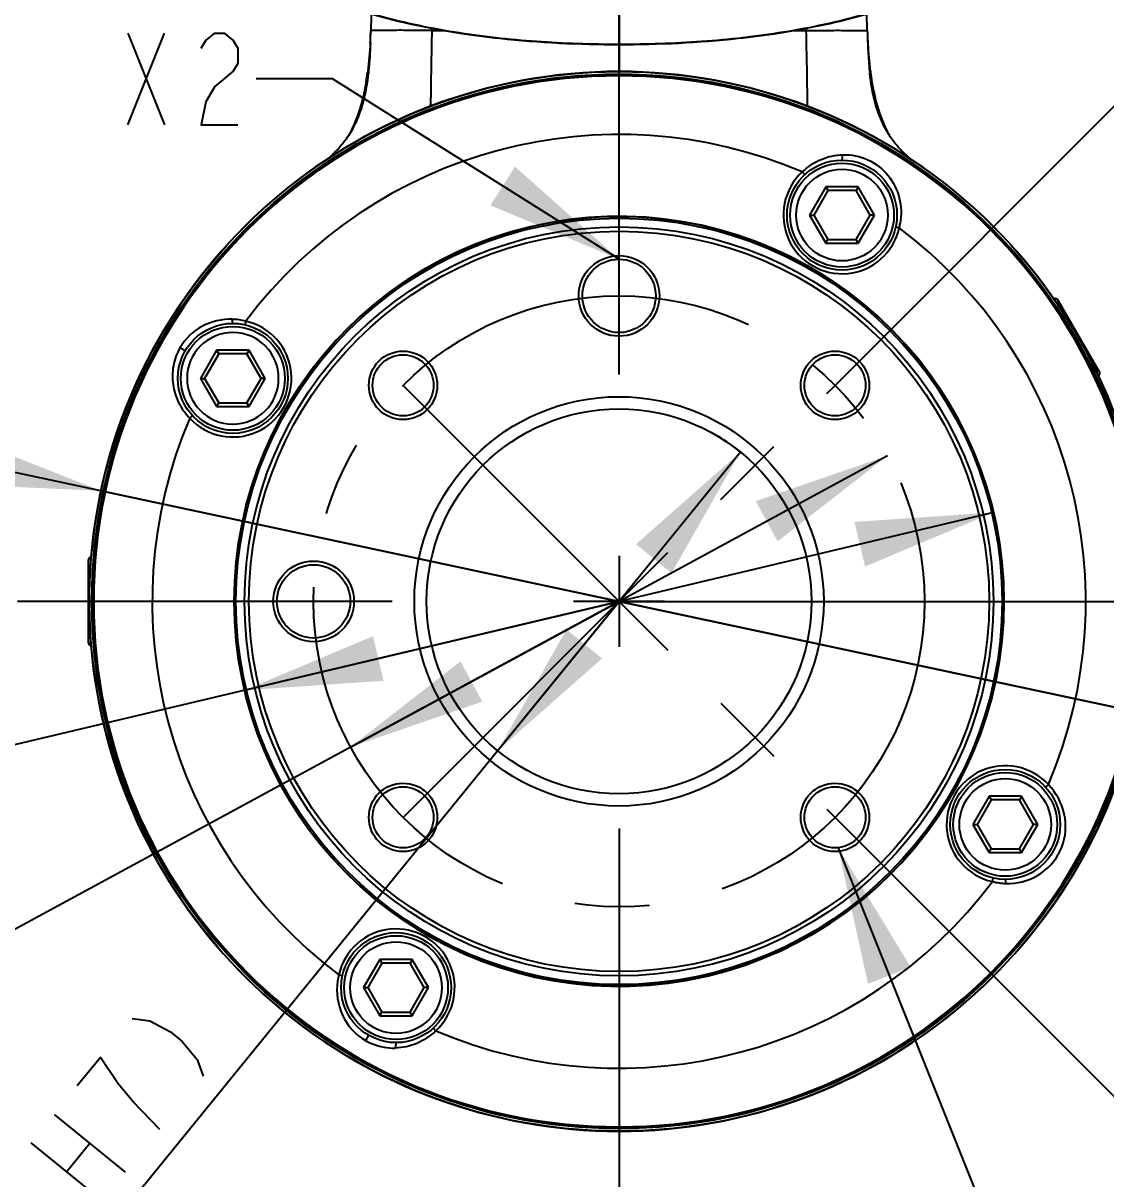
# Model space of a CAD drawing. Header units: millimetres. Extents: x 0 to 1173, y -4 to 841.
# Drawn here: x 529.4 to 600.3, y 616.5 to 692.2 of the extents above; entities that cross this region are included whole.
import ezdxf

# ---------------------------------------------------------------- set-up
doc = ezdxf.new("R2010")
doc.units = ezdxf.units.MM
doc.header["$LTSCALE"] = 65.395
doc.linetypes.add('CENTER', pattern=[0.6, 0.375, -0.075, 0.075, -0.075])
doc.layers.get('0').update_dxf_attribs({"linetype": 'CONTINUOUS'})
for name, color, linetype in [('ALL_AXES', 7, 'CONTINUOUS'), ('ALL_DRFT_GEOM', 7, 'CONTINUOUS'), ('ALL_NOTES', 7, 'CONTINUOUS'), ('DRAFT_DIMS', 7, 'CONTINUOUS')]:
    doc.layers.add(name, color=color, linetype=linetype)
doc.styles.get("Standard").update_dxf_attribs({"font": 'txt', "width": 0.8})
doc.dimstyles.new('DIMSTYLE_2', dxfattribs={"dimtxt": 6, "dimasz": 9, "dimexe": 0.5, "dimexo": 0, "dimgap": 1.5, "dimtad": 1, "dimdec": 1, "dimlfac": 1.25, "dimzin": 0, "dimdsep": 46, "dimtxsty": 'Standard', "dimblk": '_FILLED', "dimblk1": '_FILLED', "dimblk2": '_FILLED', "dimcen": 0.09, "dimadec": 0, "dimazin": 0, "dimtp": 0.01, "dimtm": 0.01, "dimtfac": 1, "dimtdec": 1, "dimtofl": 0, "dimtmove": 0, "dimatfit": 3, "dimldrblk": '_FILLED', "dimfxl": 0, "dimtolj": 1, "dimtzin": 0, "dimarcsym": 0})
doc.dimstyles.new('DIMSTYLE_3', dxfattribs={"dimtxt": 6, "dimasz": 9, "dimexe": 0.5, "dimexo": 0, "dimtad": 1, "dimdec": 1, "dimlfac": 1.25, "dimzin": 0, "dimdsep": 46, "dimtxsty": 'Standard', "dimblk": '_FILLED', "dimblk1": '_FILLED', "dimblk2": '_FILLED', "dimcen": 0.09, "dimadec": 0, "dimazin": 0, "dimtp": 0.01, "dimtm": 0.01, "dimtfac": 1, "dimtdec": 1, "dimtmove": 0, "dimatfit": 2, "dimldrblk": '_FILLED', "dimfxl": 0, "dimtolj": 1, "dimtzin": 0, "dimarcsym": 0})
doc.dimstyles.new('DIMSTYLE_4', dxfattribs={"dimtxt": 6, "dimasz": 9, "dimexe": 0.5, "dimexo": 0, "dimgap": 6, "dimtad": 1, "dimdec": 1, "dimlfac": 1.25, "dimzin": 0, "dimdsep": 46, "dimtxsty": 'Standard', "dimblk": '_FILLED', "dimblk1": '_FILLED', "dimblk2": '_FILLED', "dimcen": 0.09, "dimadec": 0, "dimazin": 0, "dimtp": 0.5, "dimtm": 0.5, "dimtfac": 1, "dimtdec": 1, "dimtofl": 0, "dimtmove": 0, "dimatfit": 3, "dimldrblk": '_FILLED', "dimfxl": 0, "dimtolj": 1, "dimtzin": 0, "dimarcsym": 0})
doc.dimstyles.get("Standard").update_dxf_attribs({"dimtxt": 6, "dimasz": 9, "dimexe": 0.5, "dimexo": 0, "dimtad": 1, "dimzin": 0, "dimdsep": 46, "dimtxsty": 'Standard', "dimblk": '_FILLED', "dimblk1": '_FILLED', "dimblk2": '_FILLED', "dimcen": 0.09, "dimadec": 0, "dimazin": 0, "dimtol": 1, "dimtp": 0.01, "dimtm": 0.01, "dimtfac": 1, "dimtofl": 0, "dimtmove": 0, "dimatfit": 3, "dimldrblk": '_FILLED', "dimfxl": 0, "dimtolj": 1, "dimtzin": 0, "dimarcsym": 0})

# ---------------------------------------------------------------- blocks, each defined once
blk = doc.blocks.new('_FILLED')
at = {"color": 0, "linetype": 'ByBlock'}
blk.add_solid([(0, 0), (-1, 0.1667), (-1, -0.1667)], dxfattribs=at)
blk = doc.blocks.new('*D2')
at = {"layer": 'DRAFT_DIMS', "color": 2, "linetype": 'Continuous'}
for p, q in [((568.411, 714.711), (649.913, 714.711)), ((649.413, 714.711), (649.413, 684.511)), ((649.413, 654.311), (649.413, 684.511)), ((568.411, 654.311), (649.913, 654.311))]:
    blk.add_line(p, q, dxfattribs=at)
at = {"layer": 'DRAFT_DIMS', "color": 2, "linetype": 'Continuous', "xscale": 9, "yscale": 9, "zscale": 9}
for p, rotation in [((649.413, 714.711), 90), ((649.413, 654.311), 270)]:
    blk.add_blockref('_FILLED', p, dxfattribs=dict(at, rotation=rotation))
blk = doc.blocks.new('*D3')
at = {"layer": 'DRAFT_DIMS', "color": 2, "linetype": 'Continuous'}
for p, q in [((568.411, 654.311), (484.163, 672.289)), ((534.495, 661.549), (534.495, 661.549)), ((534.495, 661.549), (568.411, 654.311)), ((602.327, 647.074), (568.411, 654.311)), ((568.411, 654.311), (614.063, 644.57)), ((602.327, 647.074), (602.327, 647.074))]:
    blk.add_line(p, q, dxfattribs=at)
at = {"layer": 'DRAFT_DIMS', "color": 2, "linetype": 'Continuous', "xscale": 9, "yscale": 9, "zscale": 9}
for p, rotation in [((534.495, 661.549), 347.9551746231), ((602.327, 647.074), 167.9551746231)]:
    blk.add_blockref('_FILLED', p, dxfattribs=dict(at, rotation=rotation))
blk = doc.blocks.new('*D4')
at = {"layer": 'DRAFT_DIMS', "color": 2, "linetype": 'Continuous'}
for p, q in [((592.93, 660.131), (568.411, 654.311)), ((568.411, 654.311), (476.099, 632.401)), ((543.892, 648.492), (568.411, 654.311))]:
    blk.add_line(p, q, dxfattribs=at)
at = {"layer": 'DRAFT_DIMS', "color": 2, "linetype": 'Continuous', "xscale": 9, "yscale": 9, "zscale": 9}
for p, rotation in [((592.93, 660.131), 13.3522041222), ((543.892, 648.492), 193.3522041222)]:
    blk.add_blockref('_FILLED', p, dxfattribs=dict(at, rotation=rotation))
blk = doc.blocks.new('*D5')
at = {"layer": 'DRAFT_DIMS', "color": 2, "linetype": 'Continuous'}
for p, q in [((576.362, 664.086), (568.411, 654.311)), ((568.411, 654.311), (511.741, 584.65)), ((560.46, 644.537), (568.411, 654.311))]:
    blk.add_line(p, q, dxfattribs=at)
at = {"layer": 'DRAFT_DIMS', "color": 2, "linetype": 'Continuous', "xscale": 9, "yscale": 9, "zscale": 9}
for p, rotation in [((576.362, 664.086), 50.8713301049), ((560.46, 644.537), 230.8713301049)]:
    blk.add_blockref('_FILLED', p, dxfattribs=dict(at, rotation=rotation))
blk = doc.blocks.new('*D6')
at = {"layer": 'DRAFT_DIMS', "color": 2, "linetype": 'Continuous'}
for p, q in [((585.99, 663.849), (568.411, 654.311)), ((568.411, 654.311), (482.166, 607.518)), ((550.832, 644.774), (568.411, 654.311))]:
    blk.add_line(p, q, dxfattribs=at)
at = {"layer": 'DRAFT_DIMS', "color": 2, "linetype": 'Continuous', "xscale": 9, "yscale": 9, "zscale": 9}
for p, rotation in [((585.99, 663.849), 28.4825864315), ((550.832, 644.774), 208.4825864315)]:
    blk.add_blockref('_FILLED', p, dxfattribs=dict(at, rotation=rotation))
blk = doc.blocks.new('*D7')
at = {"layer": 'DRAFT_DIMS', "color": 2, "linetype": 'Continuous'}
for p, q in [((568.411, 705.429), (568.411, 706.046)), ((582.553, 668.454), (604.993, 690.893))]:
    blk.add_line(p, q, dxfattribs=at)
for start, end in [(67.5, 90), (45, 67.5)]:
    blk.add_arc((568.411, 654.311), 51.234, start, end, dxfattribs=at)
for points in [[(577.508, 706.251), (568.411, 705.546), (577.245, 703.262)], [(596.778, 695.171), (604.639, 690.54), (598.705, 697.47)]]:
    blk.add_solid(points, dxfattribs=at)
blk = doc.blocks.new('*D8')
at = {"layer": 'DRAFT_DIMS', "color": 2, "linetype": 'Continuous'}
for p, q in [((582.553, 668.454), (604.993, 690.893)), ((582.553, 640.169), (604.993, 617.73))]:
    blk.add_line(p, q, dxfattribs=at)
for start, end in [(0, 45), (315, 360)]:
    blk.add_arc((568.411, 654.311), 51.234, start, end, dxfattribs=at)
for points in [[(611.57, 684.606), (604.639, 690.54), (609.271, 682.678)], [(609.271, 625.944), (604.639, 618.083), (611.57, 624.017)]]:
    blk.add_solid(points, dxfattribs=at)

msp = doc.modelspace()

# ---------------------------------------------------------------- linework, layer by layer
at = {"color": 7, "linetype": 'Continuous'}
for p, q in [((568.411, 694.9087), (568.411, 688.9983)), ((552.1844, 692.7844), (552.152, 691.5596)), ((584.6662, 691.6929), (584.6376, 692.7843)), ((556.1544, 691.6929), (556.1581, 691.8338)), ((556.1544, 691.6929), (556.9408, 691.6929)), ((579.8814, 691.6929), (580.6676, 691.6929)), ((580.6639, 691.8339), (580.6676, 691.6929)), ((559.4556, 691.311), (560.6092, 691.1749)), ((551.9519, 688.9861), (551.9452, 688.9359)), ((551.9573, 689.0282), (551.9519, 688.9861)), ((552.0091, 689.0221), (551.9998, 688.9317)), ((584.8126, 689.0378), (584.8249, 688.9199)), ((584.8702, 688.985), (584.8768, 688.935)), ((551.7617, 687.8314), (551.7488, 687.7685)), ((551.7771, 687.9077), (551.7617, 687.8314)), ((551.7916, 687.9816), (551.7771, 687.9077)), ((551.8051, 688.0528), (551.7916, 687.9816)), ((551.8177, 688.1204), (551.8051, 688.0528)), ((551.8291, 688.1838), (551.8177, 688.1204)), ((551.8413, 688.2529), (551.8291, 688.1838)), ((551.8522, 688.3168), (551.8413, 688.2529)), ((584.9747, 688.2874), (584.9709, 688.31)), ((584.9872, 688.2159), (584.9747, 688.2874)), ((585.0003, 688.1424), (584.9872, 688.2159)), ((585.0122, 688.0775), (585.0003, 688.1424)), ((585.0252, 688.0084), (585.0122, 688.0775)), ((585.0394, 687.9356), (585.0252, 688.0084)), ((585.0545, 687.8595), (585.0394, 687.9356)), ((585.0707, 687.7805), (585.0545, 687.8595)), ((551.5767, 687.044), (551.5609, 686.9854)), ((551.592, 687.1017), (551.5767, 687.044)), ((551.6068, 687.1586), (551.592, 687.1017)), ((551.6211, 687.2147), (551.6068, 687.1586)), ((551.6395, 687.2885), (551.6211, 687.2147)), ((551.6572, 687.361), (551.6395, 687.2885)), ((551.6742, 687.4323), (551.6572, 687.361)), ((551.6904, 687.5023), (551.6742, 687.4323)), ((551.706, 687.571), (551.6904, 687.5023)), ((551.7209, 687.6383), (551.706, 687.571)), ((551.7351, 687.7042), (551.7209, 687.6383)), ((551.7488, 687.7685), (551.7351, 687.7042)), ((585.0836, 687.7195), (585.0707, 687.7805)), ((585.0969, 687.6573), (585.0836, 687.7195)), ((585.1109, 687.5939), (585.0969, 687.6573)), ((585.1254, 687.5294), (585.1109, 687.5939)), ((585.1405, 687.4638), (585.1254, 687.5294)), ((585.1561, 687.3972), (585.1405, 687.4638)), ((585.1724, 687.3296), (585.1561, 687.3972)), ((585.1893, 687.261), (585.1724, 687.3296)), ((585.2068, 687.1914), (585.1893, 687.261)), ((585.225, 687.1209), (585.2068, 687.1914)), ((585.2438, 687.0496), (585.225, 687.1209)), ((585.2633, 686.9774), (585.2438, 687.0496)), ((551.3517, 686.2982), (551.3354, 686.2505)), ((551.3675, 686.3452), (551.3517, 686.2982)), ((551.3903, 686.4144), (551.3675, 686.3452)), ((551.4123, 686.4824), (551.3903, 686.4144)), ((551.4333, 686.549), (551.4123, 686.4824)), ((551.4536, 686.6144), (551.4333, 686.549)), ((551.4731, 686.6788), (551.4536, 686.6144)), ((551.4919, 686.7421), (551.4731, 686.6788)), ((551.5101, 686.8044), (551.4919, 686.7421)), ((551.5276, 686.8656), (551.5101, 686.8044)), ((551.5445, 686.926), (551.5276, 686.8656)), ((551.5609, 686.9854), (551.5445, 686.926)), ((585.2835, 686.9044), (585.2633, 686.9774)), ((585.3043, 686.8306), (585.2835, 686.9044)), ((585.3259, 686.7561), (585.3043, 686.8306)), ((585.3483, 686.6808), (585.3259, 686.7561)), ((585.3636, 686.6302), (585.3483, 686.6808)), ((585.3792, 686.5793), (585.3636, 686.6302)), ((585.3952, 686.5281), (585.3792, 686.5793)), ((585.4116, 686.4766), (585.3952, 686.5281)), ((585.4283, 686.4248), (585.4116, 686.4766)), ((585.4453, 686.3728), (585.4283, 686.4248)), ((585.4627, 686.3206), (585.4453, 686.3728)), ((585.4805, 686.2681), (585.4627, 686.3206)), ((551.0718, 685.563), (551.0466, 685.5047)), ((551.0961, 685.6205), (551.0718, 685.563)), ((551.1197, 685.6773), (551.0961, 685.6205)), ((551.1425, 685.7332), (551.1197, 685.6773)), ((551.1646, 685.7884), (551.1425, 685.7332)), ((551.1861, 685.8428), (551.1646, 685.7884)), ((551.2068, 685.8964), (551.1861, 685.8428)), ((551.2269, 685.9493), (551.2068, 685.8964)), ((551.2464, 686.0014), (551.2269, 685.9493)), ((551.2653, 686.0527), (551.2464, 686.0014)), ((551.2837, 686.1032), (551.2653, 686.0527)), ((551.3014, 686.1531), (551.2837, 686.1032)), ((551.3187, 686.2021), (551.3014, 686.1531)), ((551.3354, 686.2505), (551.3187, 686.2021)), ((585.4987, 686.2154), (585.4805, 686.2681)), ((585.5172, 686.1625), (585.4987, 686.2154)), ((585.5361, 686.1094), (585.5172, 686.1625)), ((585.5554, 686.0561), (585.5361, 686.1094)), ((585.5751, 686.0026), (585.5554, 686.0561)), ((585.5952, 685.949), (585.5751, 686.0026)), ((585.6156, 685.8952), (585.5952, 685.949)), ((585.6365, 685.8413), (585.6156, 685.8952)), ((585.6578, 685.7872), (585.6365, 685.8413)), ((585.6795, 685.7331), (585.6578, 685.7872)), ((585.7017, 685.6788), (585.6795, 685.7331)), ((585.7242, 685.6245), (585.7017, 685.6788)), ((585.7472, 685.5701), (585.7242, 685.6245)), ((585.7706, 685.5156), (585.7472, 685.5701)), ((550.7626, 684.915), (550.7403, 684.8734)), ((550.9379, 685.2647), (550.9085, 685.2031)), ((550.9663, 685.3257), (550.9379, 685.2647)), ((550.9939, 685.3861), (550.9663, 685.3257)), ((551.0207, 685.4457), (550.9939, 685.3861)), ((551.0466, 685.5047), (551.0207, 685.4457)), ((585.7945, 685.4611), (585.7706, 685.5156)), ((585.8188, 685.4066), (585.7945, 685.4611)), ((585.8435, 685.352), (585.8188, 685.4066)), ((585.8687, 685.2975), (585.8435, 685.352)), ((585.8944, 685.243), (585.8687, 685.2975)), ((585.9248, 685.1796), (585.8944, 685.243)), ((583.0111, 683.1993), (583.0688, 683.5543)), ((580.5709, 682.2463), (580.4083, 682.4227)), ((581.9487, 681.4394), (580.8863, 679.5994)), ((582.0872, 681.1994), (581.1635, 679.5994)), ((584.0733, 681.4394), (581.9487, 681.4394)), ((581.9487, 681.4394), (582.0872, 681.1994)), ((583.9348, 681.1994), (582.0872, 681.1994)), ((584.0733, 681.4394), (583.9348, 681.1994)), ((584.8585, 679.5994), (583.9348, 681.1994)), ((585.1356, 679.5994), (584.0733, 681.4394)), ((580.8863, 679.5994), (581.1635, 679.5994)), ((580.8863, 679.5994), (581.9487, 677.7594)), ((581.1635, 679.5994), (582.0872, 677.9994)), ((583.9348, 677.9994), (584.8585, 679.5994)), ((584.0733, 677.7594), (585.1356, 679.5994)), ((585.1356, 679.5994), (584.8585, 679.5994)), ((586.7575, 678.7571), (586.5233, 678.8098)), ((581.9487, 677.7594), (582.0872, 677.9994)), ((582.0872, 677.9994), (583.9348, 677.9994)), ((584.0733, 677.7594), (583.9348, 677.9994)), ((581.9487, 677.7594), (584.0733, 677.7594)), ((599.854, 669.3705), (597.174, 674.0124)), ((543.1231, 672.5114), (543.0852, 672.779)), ((543.9656, 672.6579), (543.913, 672.4237)), ((540.0052, 670.7115), (539.6602, 670.9107)), ((542.0607, 670.7514), (540.9984, 668.9114)), ((542.1993, 670.5114), (541.2755, 668.9114)), ((542.0607, 670.7514), (542.1993, 670.5114)), ((544.1854, 670.7514), (542.0607, 670.7514)), ((544.0468, 670.5114), (542.1993, 670.5114)), ((544.1854, 670.7514), (544.0468, 670.5114)), ((544.9706, 668.9114), (544.0468, 670.5114)), ((545.2477, 668.9114), (544.1854, 670.7514)), ((540.9984, 668.9114), (542.0607, 667.0714)), ((540.9984, 668.9114), (541.2755, 668.9114)), ((541.2755, 668.9114), (542.1993, 667.3114)), ((544.0468, 667.3114), (544.9706, 668.9114)), ((544.1854, 667.0714), (545.2477, 668.9114)), ((545.2477, 668.9114), (544.9706, 668.9114)), ((542.0607, 667.0714), (542.1993, 667.3114)), ((542.0607, 667.0714), (544.1854, 667.0714)), ((542.1993, 667.3114), (544.0468, 667.3114)), ((544.1854, 667.0714), (544.0468, 667.3114)), ((540.2994, 666.3091), (540.4758, 666.4717)), ((533.651, 656.9914), (533.651, 651.6314)), ((534.011, 654.2793), (534.011, 654.3114)), ((596.346, 642.1513), (596.5225, 642.3139)), ((592.6366, 641.5514), (591.5743, 639.7114)), ((592.7752, 641.3114), (591.8514, 639.7114)), ((594.7613, 641.5514), (592.6366, 641.5514)), ((592.6366, 641.5514), (592.7752, 641.3114)), ((594.6227, 641.3114), (592.7752, 641.3114)), ((594.7613, 641.5514), (594.6227, 641.3114)), ((595.5465, 639.7114), (594.6227, 641.3114)), ((595.8236, 639.7114), (594.7613, 641.5514)), ((591.5743, 639.7114), (591.8514, 639.7114)), ((591.5743, 639.7114), (592.6366, 637.8714)), ((591.8514, 639.7114), (592.7752, 638.1114)), ((594.6227, 638.1114), (595.5465, 639.7114)), ((594.7613, 637.8714), (595.8236, 639.7114)), ((595.8236, 639.7114), (595.5465, 639.7114)), ((592.6366, 637.8714), (592.7752, 638.1114)), ((592.6366, 637.8714), (594.7613, 637.8714)), ((592.7752, 638.1114), (594.6227, 638.1114)), ((594.7613, 637.8714), (594.6227, 638.1114)), ((592.8564, 635.965), (592.909, 636.1992)), ((593.6989, 636.1115), (593.7367, 635.8438)), ((552.7487, 630.8635), (551.6863, 629.0235)), ((552.8872, 630.6235), (551.9635, 629.0235)), ((554.8733, 630.8635), (552.7487, 630.8635)), ((552.7487, 630.8635), (552.8872, 630.6235)), ((554.7348, 630.6235), (552.8872, 630.6235)), ((554.8733, 630.8635), (554.7348, 630.6235)), ((555.6585, 629.0235), (554.7348, 630.6235)), ((555.9356, 629.0235), (554.8733, 630.8635)), ((550.0644, 629.8655), (550.2986, 629.8129)), ((551.6863, 629.0235), (551.9635, 629.0235)), ((551.6863, 629.0235), (552.7487, 627.1835)), ((551.9635, 629.0235), (552.8872, 627.4235)), ((554.7348, 627.4235), (555.6585, 629.0235)), ((554.8733, 627.1835), (555.9356, 629.0235)), ((555.9356, 629.0235), (555.6585, 629.0235)), ((552.7487, 627.1835), (552.8872, 627.4235)), ((552.8872, 627.4235), (554.7348, 627.4235)), ((554.8733, 627.1835), (554.7348, 627.4235)), ((552.7487, 627.1835), (554.8733, 627.1835)), ((552.013, 625.9042), (551.814, 625.5592)), ((556.2511, 626.3766), (556.4137, 626.2001)), ((553.811, 625.4235), (553.7533, 625.0684))]:
    msp.add_line(p, q, dxfattribs=at)
for points in [[(550.6222, 693.282), (551.6338, 692.9464), (552.6711, 692.6395), (553.7384, 692.3582), (554.8311, 692.1023), (555.9466, 691.8711), (557.0928, 691.662), (558.2634, 691.4755), (559.4556, 691.311)], [(576.2127, 691.1749), (577.3664, 691.311), (578.5586, 691.4755), (579.7292, 691.662), (580.8753, 691.8711), (581.9909, 692.1023), (583.0836, 692.3582), (584.1509, 692.6395), (585.1882, 692.9464)], [(551.9981, 688.9297), (551.9845, 688.805), (551.9723, 688.701), (551.9602, 688.6026), (551.9478, 688.5064), (551.9338, 688.4042), (551.9176, 688.2924), (551.8994, 688.1748), (551.8796, 688.0547), (551.8583, 687.9331), (551.8352, 687.8092), (551.8103, 687.6831), (551.7834, 687.5546), (551.7544, 687.4242), (551.7235, 687.2926), (551.6904, 687.1598), (551.6552, 687.0259), (551.618, 686.8918), (551.5786, 686.7575), (551.537, 686.6231), (551.4934, 686.4893), (551.4477, 686.3563), (551.3998, 686.2241), (551.35, 686.0934), (551.2984, 685.9645), (551.2448, 685.8371), (551.1894, 685.7118), (551.1323, 685.5886), (551.0733, 685.4674), (551.0127, 685.3484), (550.9504, 685.2316), (550.8864, 685.117), (550.8209, 685.0047), (550.7539, 684.8948), (550.6854, 684.7872), (550.6156, 684.6821), (550.5444, 684.5793), (550.472, 684.4789), (550.3984, 684.381), (550.3237, 684.2854), (550.2479, 684.1922), (550.1711, 684.1012), (550.0931, 684.0122), (550.0141, 683.9253), (549.9348, 683.8411), (549.8553, 683.7595), (549.7756, 683.6805), (549.6965, 683.6045), (549.6177, 683.5311), (549.5398, 683.4608), (549.4646, 683.3949), (549.392, 683.333), (549.3231, 683.2757), (549.2614, 683.2257), (549.2373, 683.2066)], [(587.5888, 683.2033), (587.5509, 683.2335), (587.4929, 683.2806), (587.43, 683.3329), (587.3641, 683.389), (587.2959, 683.4487), (587.2253, 683.5119), (587.1535, 683.5781), (587.0807, 683.6472), (587.007, 683.7192), (586.9332, 683.7935), (586.8594, 683.8703), (586.7856, 683.9494), (586.7129, 684.0301), (586.6415, 684.1121), (586.5712, 684.1957), (586.502, 684.2808), (586.434, 684.3675), (586.3672, 684.4557), (586.3014, 684.5458), (586.2367, 684.6378), (586.1731, 684.7317), (586.1106, 684.8276), (586.0491, 684.9254), (585.9888, 685.0254), (585.9296, 685.1274), (585.8716, 685.2316), (585.8147, 685.338), (585.7591, 685.4466), (585.7046, 685.5574), (585.6514, 685.6706), (585.5994, 685.7861), (585.5487, 685.904), (585.4993, 686.0243), (585.4514, 686.1465), (585.405, 686.2709), (585.36, 686.3973), (585.3168, 686.5248), (585.2754, 686.6534), (585.2357, 686.7832), (585.1979, 686.9132), (585.162, 687.0435), (585.1279, 687.174), (585.0958, 687.3038), (585.0656, 687.4329), (585.0372, 687.5612), (585.0107, 687.688), (584.9861, 687.8128), (584.9632, 687.9358), (584.942, 688.0569), (584.9223, 688.1767), (584.9041, 688.2943), (584.8879, 688.4066), (584.8738, 688.5096), (584.8612, 688.6068), (584.8489, 688.707), (584.8366, 688.8136), (584.8249, 688.9199)], [(550.8142, 685.0135), (550.7974, 684.981), (550.7802, 684.9481), (550.7626, 684.915)], [(550.9085, 685.2031), (550.8782, 685.1408), (550.8627, 685.1094), (550.8468, 685.0777), (550.8307, 685.0458), (550.8142, 685.0135)], [(586.0221, 684.9859), (586.0015, 685.0259), (585.9812, 685.0657), (585.9617, 685.1047), (585.9429, 685.1426), (585.9248, 685.1796)], [(586.0644, 684.9056), (586.043, 684.9458), (586.0221, 684.9859)]]:
    msp.add_lwpolyline(points, dxfattribs=at)
for centre, radius in [((568.411, 654.3114), 34.68), ((568.411, 654.3114), 34.5202), ((568.411, 654.3114), 34.4404), ((583.011, 679.5994), 3.6), ((583.011, 679.5994), 3.4), ((583.011, 679.5994), 3), ((568.411, 654.3114), 25.2), ((568.411, 654.3114), 25.0828), ((568.411, 654.3114), 24.5172), ((568.411, 654.3114), 24.2343), ((568.411, 674.3114), 2.64), ((568.411, 674.3114), 2.4), ((543.1231, 668.9114), 3.6), ((543.1231, 668.9114), 3.4), ((554.2689, 668.4536), 2.24), ((554.2689, 668.4536), 2), ((582.5531, 668.4536), 2.24), ((582.5531, 668.4536), 2), ((568.411, 654.3114), 13.4), ((568.411, 654.3114), 12.6), ((548.411, 654.3114), 2.64), ((548.411, 654.3114), 2.4), ((593.6989, 639.7114), 3.6), ((554.2689, 640.1693), 2.24), ((582.5531, 640.1693), 2.24), ((593.6989, 639.7114), 3.4), ((593.6989, 639.7114), 3), ((554.2689, 640.1693), 2), ((582.5531, 640.1693), 2), ((553.811, 629.0235), 3.6), ((553.811, 629.0235), 3.4), ((553.811, 629.0235), 3)]:
    msp.add_circle(centre, radius, dxfattribs=at)
for centre, radius, start, end in [((488.7709, 693.3317), 63.406, 357.786091, 358.518935), ((861.4018, 684.0592), 305.3428, 178.567429, 179.478061), ((275.2395, 684.0559), 305.5236, 0.522234, 1.432339), ((661.4404, 693.7015), 76.8005, 181.498689, 181.623949), ((523.5133, 692.4417), 28.6523, 356.881101, 357.050059), ((523.4782, 692.4433), 28.6874, 357.050403, 358.234835), ((642.1847, 693.1318), 57.5363, 181.600236, 182.343045), ((613.5696, 692.4537), 28.9134, 181.840544, 182.948174), ((614.1047, 692.4801), 29.4491, 182.945829, 183.309233), ((568.411, 654.3114), 34.4, 180.053476, 180), ((533.5261, 691.3881), 18.5817, 350.473293, 352.416741), ((568.4124, 654.304), 34.6944, 69.161138, 110.838862), ((605.2753, 691.6588), 20.5796, 187.300579, 187.465181), ((603.2889, 691.3861), 18.5745, 187.582806, 189.532547), ((568.411, 654.3114), 34.6869, 111.038042, 68.962456), ((568.431, 654.2992), 34.7055, 110.864891, 111.061693), ((568.4304, 654.3781), 34.6177, 68.952827, 69.149629), ((593.3813, 688.8606), 8.3193, 203.458813, 206.966198), ((568.411, 654.3114), 30.5641, 66.888495, 143.111505), ((592.8326, 688.5845), 7.7051, 206.9867, 209.132845), ((583.011, 679.5994), 3.84, 132.675158, 347.324842), ((582.6175, 679.7796), 4.2643, 346.122862, 350.174931), ((568.411, 654.3114), 30.5641, 336.888495, 53.111505), ((596.9662, 673.8924), 0.24, 30, 112.023068), ((542.9634, 668.6365), 4.1444, 76.005275, 88.315091), ((543.1231, 668.9114), 3, 90.015661, 89.498414), ((543.1231, 668.9114), 3.84, 222.675158, 77.324842), ((599.6462, 669.2505), 0.24, 309.287774, 30), ((568.411, 654.3114), 30.5641, 156.888495, 233.111505), ((533.891, 656.9914), 0.24, 98.697188, 180), ((533.891, 651.6314), 0.24, 180, 260.297616), ((593.6989, 639.7114), 3.84, 42.675158, 257.324842), ((593.4254, 639.3374), 4.2955, 39.945944, 43.870423), ((568.411, 654.3114), 30.5641, 246.888495, 323.111505), ((593.8593, 639.986), 4.1441, 255.994686, 268.305422), ((553.811, 629.0235), 3.84, 312.675158, 167.324842), ((554.1994, 628.8426), 4.2595, 166.097747, 171.958563)]:
    msp.add_arc(centre, radius, start, end, dxfattribs=at)
for points, knots in [([(568.411, 690.7683), (566.6082, 690.7683), (563.0006, 690.8904), (557.6188, 691.4874), (553.1924, 692.4169), (549.7598, 693.5524), (547.2777, 694.6617), (544.9616, 696.1012), (542.9379, 697.9456), (541.3667, 700.1952), (540.3288, 702.7269), (539.7322, 705.3839), (539.3472, 708.9787), (539.3191, 711.6884), (539.3191, 713.4912)], [0, 0, 0, 0, 0.1247311, 0.249487, 0.3742964, 0.436788, 0.4993436, 0.5619814, 0.6246942, 0.6874488, 0.7501667, 0.8127685, 0.8752657, 1, 1, 1, 1]), ([(597.5029, 713.4912), (597.5029, 711.6884), (597.4748, 708.9788), (597.0898, 705.3841), (596.4933, 702.7273), (595.4554, 700.1958), (593.8845, 697.9459), (591.8606, 696.1014), (589.5443, 694.6617), (587.0621, 693.5523), (583.6295, 692.4169), (579.2032, 691.4874), (573.8214, 690.8903), (570.2138, 690.7683), (568.411, 690.7683)], [0, 0, 0, 0, 0.1247319, 0.187227, 0.249824, 0.3125345, 0.3752907, 0.4380116, 0.5006573, 0.5632138, 0.6257049, 0.7505116, 0.8752677, 1, 1, 1, 1]), ([(550.0792, 693.4789), (551.7656, 692.8478), (555.2566, 691.9039), (558.8207, 691.369), (560.6092, 691.1748)], [0, 0, 0, 0, 0.5002291, 1, 1, 1, 1]), ([(576.2127, 691.1748), (578.0012, 691.369), (581.5654, 691.9038), (585.0563, 692.8478), (586.7428, 693.479)], [0, 0, 0, 0, 0.4997681, 1, 1, 1, 1]), ([(556.1544, 691.6929), (555.6576, 691.6917), (554.935, 691.6929), (554.013, 691.6965), (553.4218, 691.6927), (552.9301, 691.6945), (552.5554, 691.6932), (552.312, 691.6929), (552.1944, 691.6892), (552.1595, 691.6922)], [0, 0, 0, 0, 0.3731034, 0.5425973, 0.6924098, 0.8170094, 0.911907, 0.9736717, 1, 1, 1, 1]), ([(580.6676, 691.6929), (581.1611, 691.6916), (581.8791, 691.6929), (582.796, 691.6964), (583.3853, 691.6929), (583.8771, 691.6943), (584.254, 691.6936), (584.502, 691.6924), (584.6232, 691.6896), (584.6604, 691.692)], [0, 0, 0, 0, 0.3707931, 0.5394812, 0.6888806, 0.8135433, 0.9090383, 0.9719628, 1, 1, 1, 1]), ([(584.6604, 691.692), (584.6619, 691.6921), (584.6632, 691.6925), (584.6662, 691.6924), (584.6662, 691.6929)], [0, 0, 0, 0, 0.7422426, 1, 1, 1, 1]), ([(584.6964, 690.7796), (584.7024, 690.6351), (584.729, 690.0538), (584.7688, 689.4729), (584.8126, 689.0378)], [0, 0, 0, 0, 0.2484189, 1, 1, 1, 1]), ([(551.8515, 688.3127), (551.8009, 688.0122), (551.5676, 686.8165), (551.1686, 685.6406), (550.7243, 684.8408)], [0, 0, 0, 0, 0.2498052, 1, 1, 1, 1]), ([(556.0702, 686.7288), (556.0734, 686.7201), (556.0665, 686.8025), (556.0714, 686.8126), (556.0716, 686.8407)], [0, 0, 0, 0, 0.2480244, 1, 1, 1, 1]), ([(580.7518, 686.7288), (580.7486, 686.7201), (580.7554, 686.8025), (580.7506, 686.8126), (580.7503, 686.8406)], [0, 0, 0, 0, 0.2484802, 1, 1, 1, 1]), ([(580.4081, 682.4226), (580.7664, 682.7678), (581.6014, 683.3285), (582.5857, 683.5424), (583.0687, 683.5543)], [0, 0, 0, 0, 0.507313, 1, 1, 1, 1]), ([(583.0687, 683.5543), (583.6232, 683.5674), (584.7633, 683.3394), (586.1217, 682.2804), (586.8808, 680.7408), (586.9143, 679.6009), (586.8193, 679.0519)], [0, 0, 0, 0, 0.2498817, 0.503378, 0.7489851, 1, 1, 1, 1]), ([(543.0852, 672.7791), (542.4153, 672.7986), (541.0304, 672.4919), (539.9987, 671.4994), (539.6601, 670.9107)], [0, 0, 0, 0, 0.4967323, 1, 1, 1, 1]), ([(539.6601, 670.9107), (539.4496, 670.5483), (539.1604, 669.7529), (539.1418, 668.4971), (539.5191, 667.2989), (540.0087, 666.6114), (540.2999, 666.3086)], [0, 0, 0, 0, 0.2532416, 0.4993709, 0.7462269, 1, 1, 1, 1]), ([(593.7367, 635.8436), (594.4527, 635.8215), (595.9449, 636.1828), (597.5044, 637.8733), (597.8301, 640.1522), (597.1832, 641.5405), (596.7186, 642.0953)], [0, 0, 0, 0, 0.2478721, 0.5001347, 0.7495943, 1, 1, 1, 1]), ([(549.9817, 629.4385), (549.8775, 628.6994), (550.0833, 627.1228), (551.1639, 625.9321), (551.8141, 625.5594)], [0, 0, 0, 0, 0.4989843, 1, 1, 1, 1]), ([(556.4139, 626.2003), (556.0556, 625.8551), (555.2206, 625.2944), (554.2363, 625.0803), (553.7533, 625.0685)], [0, 0, 0, 0, 0.5073136, 1, 1, 1, 1]), ([(551.8141, 625.5594), (551.9628, 625.4736), (552.5678, 625.1796), (553.2535, 625.0566), (553.7533, 625.0685)], [0, 0, 0, 0, 0.255632, 1, 1, 1, 1])]:
    msp.add_open_spline(points, degree=3, knots=knots, dxfattribs=at)
for points in [[(552.1231, 690.8828), (552.0894, 690.263), (552.0367, 689.6438), (551.9573, 689.0282)], [(552.1296, 690.8823), (552.1054, 690.2614), (552.0714, 689.6404), (552.0091, 689.0221)], [(560.6092, 691.1748), (563.1981, 690.8937), (565.8069, 690.7681), (568.411, 690.768)], [(568.411, 690.768), (571.0151, 690.768), (573.6238, 690.8937), (576.2127, 691.1748)], [(584.7046, 690.7801), (584.7382, 690.1999), (584.7887, 689.6202), (584.8626, 689.0437)], [(584.9709, 688.31), (585.1296, 687.367), (585.3684, 686.4258), (585.7496, 685.5487)]]:
    msp.add_open_spline(points, degree=3, dxfattribs=at)
at = {"layer": 'ALL_AXES', "color": 7, "linetype": 'CENTER'}
for p, q in [((568.411, 669.1739), (568.411, 705.4292)), ((553.5485, 654.3114), (517.2932, 654.3114)), ((583.2735, 654.3114), (619.5287, 654.3114)), ((568.411, 639.4489), (568.411, 603.1937))]:
    msp.add_line(p, q, dxfattribs=at)
at = {"layer": 'ALL_AXES', "color": 7, "linetype": 'Continuous'}
for p, q in [((568.411, 657.2839), (568.411, 651.3389)), ((571.3835, 654.3114), (565.4385, 654.3114))]:
    msp.add_line(p, q, dxfattribs=at)
at = {"layer": 'ALL_DRFT_GEOM', "color": 2, "linetype": 'CENTER'}
for p, q in [((554.2689, 640.1693), (582.5531, 668.4536)), ((554.2689, 668.4536), (582.5531, 640.1693))]:
    msp.add_line(p, q, dxfattribs=at)
msp.add_circle((568.411, 654.3114), 20, dxfattribs=at)
at = {"layer": 'ALL_NOTES', "color": 2, "linetype": 'Continuous'}
for p, q in [((536.2475, 685.5193), (538.6475, 691.5193)), ((536.2475, 691.5193), (538.6475, 685.5193))]:
    msp.add_line(p, q, dxfattribs=at)
for points in [[(541.0475, 690.5193), (541.3475, 691.0193), (541.9475, 691.5193), (542.5475, 691.5193), (543.1474, 691.0193), (543.4475, 690.5193), (543.4475, 689.5193), (543.1474, 689.0193)], [(543.1474, 689.0193), (541.9475, 688.0193), (541.3475, 687.0193), (541.0475, 685.5193), (543.4475, 685.5193)]]:
    msp.add_lwpolyline(points, dxfattribs=at)
at = {"layer": 'DRAFT_DIMS', "color": 2, "linetype": 'Continuous'}
for p, q in [((531.4175, 620.7222), (536.0719, 616.9358)), ((529.903, 618.8605), (534.5574, 615.0741)), ((532.2302, 616.9672), (533.7447, 618.829))]:
    msp.add_line(p, q, dxfattribs=at)
for points in [[(536.5291, 627.0056), (537.6835, 626.84), (539.0364, 626.1261), (539.8122, 625.495), (540.7864, 624.3157), (541.1835, 623.2192)], [(535.6195, 622.7181), (534.4466, 624.4457), (532.9321, 622.5839)], [(538.3437, 619.7284), (536.5937, 621.5388), (535.6195, 622.7181)]]:
    msp.add_lwpolyline(points, dxfattribs=at)
for radius, start, end in [(25.2, 13.352204, 13.200982), (12.6, 50.87133, 58.914053)]:
    msp.add_arc((568.411, 654.3114), radius, start, end, dxfattribs=at)

# ---------------------------------------------------------------- dimensions: what is measured, and where the dimension line sits
dim = msp.add_linear_dim(base=(649.4131, 654.3114), p1=(568.411, 714.7114), p2=(568.411, 654.3114), angle=270, dimstyle='DIMSTYLE_2', dxfattribs=at)
dim.commit()
dim.dimension.update_dxf_attribs({"geometry": '*D2', "text_midpoint": (649.4131, 674.9114), "dimtype": 160})
for base, line1, line2, picture, middle in [((588.0176, 701.6459), ((582.1908, 668.0913), (582.5531, 668.4536)), ((568.411, 704.9168), (568.411, 705.4292)), '*D7', (593.2758, 699.1078)), ((619.6455, 654.3114), ((582.1908, 640.5316), (582.5531, 640.1693)), ((582.1908, 668.0913), (582.5531, 668.4536)), '*D8', (613.4755, 678.6869))]:
    dim = msp.add_angular_dim_2l(base=base, line1=line1, line2=line2, dimstyle='DIMSTYLE_4', dxfattribs=at)
    dim.commit()
    dim.dimension.update_dxf_attribs({"geometry": picture, "text_midpoint": middle, "dimtype": 162})
for p1, p2, text, picture, middle in [((534.4946, 661.549), (602.3274, 647.0739), '%%c<>', '*D3', (484.4765, 673.7563)), ((550.8318, 644.7736), (585.9902, 663.8493), 'P.C.D %%c<>\\P ', '*D6', (481.4508, 608.8367)), ((560.4596, 644.5372), (576.3624, 664.0856), '%%c<> (H7)', '*D5', (510.5769, 585.5963)), ((543.8922, 648.4918), (592.9298, 660.131), '%%c<> (h8)', '*D4', (475.7522, 633.8603))]:
    dim = msp.add_diameter_dim_2p(p1=p1, p2=p2, text=text, dimstyle='DIMSTYLE_3', override={"dimpost": '<>'}, dxfattribs=at)
    dim.commit()
    dim.dimension.update_dxf_attribs({"geometry": picture, "text_midpoint": middle, "dimtype": 163})

# ---------------------------------------------------------------- leaders
at = {"layer": 'ALL_NOTES', "color": 2, "linetype": 'Continuous'}
for points in [[(568.411, 676.7114), (549.6475, 688.5193), (544.6475, 688.5193)], [(582.7621, 638.1802), (595.0027, 607.5946), (600.0027, 607.5946)]]:
    msp.add_leader(points, dimstyle='Standard', override={"dimtad": 0}, dxfattribs=at)

doc.saveas('drawing.dxf')
